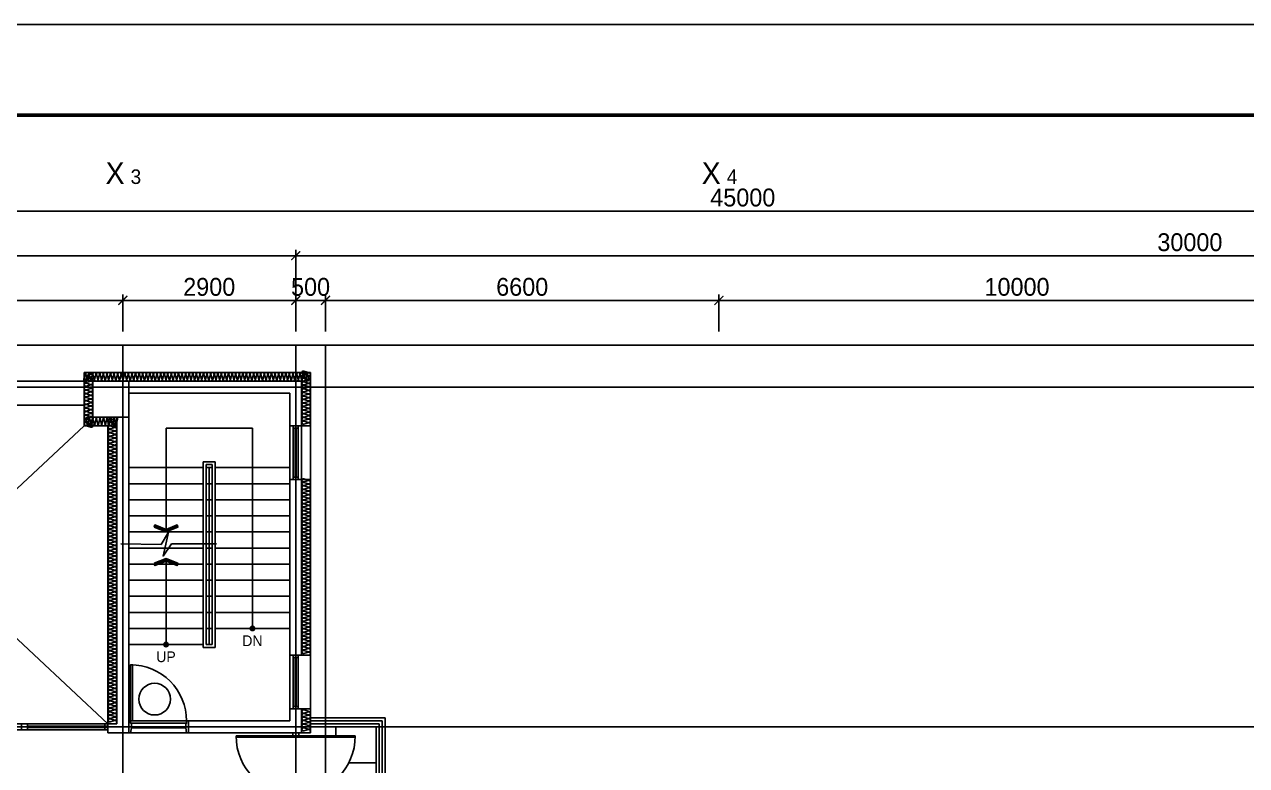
# Model space of a CAD drawing. Header units: millimetres. Extents: x 0 to 199210, y 0 to 94205.
# Drawn here: x 152413 to 172913, y 32107 to 44550 of the extents above; entities that cross this region are included whole.
import ezdxf
from ezdxf.enums import TextEntityAlignment as Align

# ---------------------------------------------------------------- set-up
doc = ezdxf.new("R2010")
doc.units = ezdxf.units.MM
doc.linetypes.add('CEN', pattern=[62, 60, -1, 0, -1])
doc.layers.get('Defpoints').update_dxf_attribs({"color": 142})
for name, color, linetype in [('4', 4, 'Continuous'), ('CEN', 1, 'CEN'), ('COL', 2, 'Continuous'), ('D_TEXT', 7, 'Continuous'), ('DIM', 7, 'Continuous'), ('HAT', 8, 'Continuous'), ('ins', 9, 'Continuous'), ('OPEN', 11, 'Continuous'), ('STAIR', 7, 'Continuous'), ('WID', 4, 'Continuous')]:
    doc.layers.add(name, color=color, linetype=linetype)
doc.layers.add('INVisible', color=165, linetype='Continuous', plot=False)
doc.styles.add('11', font='Dotum.ttf')
doc.styles.add('돋움', font='Dotum.ttf')
doc.dimstyles.new('150', dxfattribs={"dimscale": 50, "dimtxt": 6, "dimasz": 3, "dimexe": 2, "dimexo": 4.5, "dimgap": 1.5, "dimtad": 1, "dimtoh": 1, "dimdec": 0, "dimzin": 0, "dimdsep": 46, "dimtxsty": '11', "dimblk1": 'ARCHTICK', "dimblk2": 'ARCHTICK', "dimsah": 1, "dimcen": 5, "dimclrd": 143, "dimclre": 143, "dimclrt": 7, "dimadec": 0, "dimazin": 0, "dimtfac": 1, "dimtdec": 0, "dimtix": 1, "dimtmove": 2, "dimatfit": 3, "dimldrblk": 'ARCHTICK', "dimfxl": 1, "dimtolj": 1, "dimtzin": 0, "dimlwd": -1, "dimlwe": -1, "dimarcsym": 0})

# ---------------------------------------------------------------- blocks, each defined once
blk = doc.blocks.new('FORM_A3_100')
at = {"color": 8}
blk.add_lwpolyline([(42000, 0), (42000, 29700), (0, 29700), (0, 0)], close=True, dxfattribs=at)
at = {"color": 7, "const_width": 41.7}
blk.add_lwpolyline([(41001, 1016), (41001, 28684), (999, 28684), (999, 1016)], close=True, dxfattribs=at)
blk = doc.blocks.new('arrowx')
at = {"color": 0, "linetype": 'ByBlock'}
blk.add_lwpolyline([(-0.6, -1.5), (-0.88, -1.39), (-0.32, 0), (-0.88, 1.39), (-0.6, 1.5), (0, 0)], close=True, dxfattribs=at)
for points in [[(-0.6, 1.5), (-0.88, 1.39), (0, 0), (-0.32, 0)], [(0, 0), (-0.32, 0), (-0.6, -1.5), (-0.88, -1.39)]]:
    blk.add_solid(points, dxfattribs=at)
blk = doc.blocks.new('_ArchTick')
at = {"color": 0, "linetype": 'ByBlock', "const_width": 0.15}
blk.add_lwpolyline([(-0.5, -0.5), (0.5, 0.5)], dxfattribs=at)
blk = doc.blocks.new('*D179')
at = {"layer": 'Defpoints', "color": 0, "transparency": 16777216}
for p in [(154063, 39917), (141963, 39167), (154063, 39167)]:
    blk.add_point(p, dxfattribs=at)
at = {"layer": 'DIM', "color": 143, "transparency": 16777216}
for p, q in [((141963, 39392), (141963, 40017)), ((154063, 39392), (154063, 40017)), ((141963, 39917), (154063, 39917))]:
    blk.add_line(p, q, dxfattribs=at)
at = {"layer": 'DIM', "color": 143, "transparency": 16777216, "xscale": 150, "yscale": 150, "zscale": 150, "rotation": 180}
blk.add_blockref('_ArchTick', (141963, 39917), dxfattribs=at)
at = {"layer": 'DIM', "color": 143, "transparency": 16777216, "xscale": 150, "yscale": 150, "zscale": 150}
blk.add_blockref('_ArchTick', (154063, 39917), dxfattribs=at)
at = {"layer": 'DIM', "color": 7, "transparency": 16777216, "insert": (148013, 40142), "char_height": 300, "attachment_point": 5, "style": '11'}
blk.add_mtext('\\A1;12100', dxfattribs=at)
blk = doc.blocks.new('*D180')
at = {"layer": 'Defpoints', "color": 0, "transparency": 16777216}
for p in [(156963, 39917), (154063, 39167), (156963, 39167)]:
    blk.add_point(p, dxfattribs=at)
at = {"layer": 'DIM', "color": 143, "transparency": 16777216}
for p, q in [((154063, 39392), (154063, 40017)), ((156963, 39392), (156963, 40017)), ((154063, 39917), (156963, 39917))]:
    blk.add_line(p, q, dxfattribs=at)
at = {"layer": 'DIM', "color": 143, "transparency": 16777216, "xscale": 150, "yscale": 150, "zscale": 150, "rotation": 180}
blk.add_blockref('_ArchTick', (154063, 39917), dxfattribs=at)
at = {"layer": 'DIM', "color": 143, "transparency": 16777216, "xscale": 150, "yscale": 150, "zscale": 150}
blk.add_blockref('_ArchTick', (156963, 39917), dxfattribs=at)
at = {"layer": 'DIM', "color": 7, "transparency": 16777216, "insert": (155513, 40142), "char_height": 300, "attachment_point": 5, "style": '11'}
blk.add_mtext('\\A1;2900', dxfattribs=at)
blk = doc.blocks.new('*D181')
at = {"layer": 'Defpoints', "color": 0, "transparency": 16777216}
for p in [(156963, 40667), (141963, 39167), (156963, 39167)]:
    blk.add_point(p, dxfattribs=at)
at = {"layer": 'DIM', "color": 143, "transparency": 16777216}
for p, q in [((141963, 39392), (141963, 40767)), ((141963, 40667), (156963, 40667)), ((156963, 39392), (156963, 40767))]:
    blk.add_line(p, q, dxfattribs=at)
at = {"layer": 'DIM', "color": 143, "transparency": 16777216, "xscale": 150, "yscale": 150, "zscale": 150, "rotation": 180}
blk.add_blockref('_ArchTick', (141963, 40667), dxfattribs=at)
at = {"layer": 'DIM', "color": 143, "transparency": 16777216, "xscale": 150, "yscale": 150, "zscale": 150}
blk.add_blockref('_ArchTick', (156963, 40667), dxfattribs=at)
at = {"layer": 'DIM', "color": 7, "transparency": 16777216, "insert": (149463, 40892), "char_height": 300, "attachment_point": 5, "style": '11'}
blk.add_mtext('\\A1;15000', dxfattribs=at)
blk = doc.blocks.new('*D182')
at = {"layer": 'Defpoints', "color": 0, "transparency": 16777216}
for p in [(164063, 39917), (157463, 39167), (164063, 39167)]:
    blk.add_point(p, dxfattribs=at)
at = {"layer": 'DIM', "color": 143, "transparency": 16777216}
for p, q in [((157463, 39392), (157463, 40017)), ((164063, 39392), (164063, 40017)), ((157463, 39917), (164063, 39917))]:
    blk.add_line(p, q, dxfattribs=at)
at = {"layer": 'DIM', "color": 143, "transparency": 16777216, "xscale": 150, "yscale": 150, "zscale": 150, "rotation": 180}
blk.add_blockref('_ArchTick', (157463, 39917), dxfattribs=at)
at = {"layer": 'DIM', "color": 143, "transparency": 16777216, "xscale": 150, "yscale": 150, "zscale": 150}
blk.add_blockref('_ArchTick', (164063, 39917), dxfattribs=at)
at = {"layer": 'DIM', "color": 7, "transparency": 16777216, "insert": (160763, 40142), "char_height": 300, "attachment_point": 5, "style": '11'}
blk.add_mtext('\\A1;6600', dxfattribs=at)
blk = doc.blocks.new('*D183')
at = {"layer": 'Defpoints', "color": 0, "transparency": 16777216}
for p in [(174063, 39917), (164063, 39167), (174063, 39167)]:
    blk.add_point(p, dxfattribs=at)
at = {"layer": 'DIM', "color": 143, "transparency": 16777216}
for p, q in [((164063, 39392), (164063, 40017)), ((174063, 39392), (174063, 40017)), ((164063, 39917), (174063, 39917))]:
    blk.add_line(p, q, dxfattribs=at)
at = {"layer": 'DIM', "color": 143, "transparency": 16777216, "xscale": 150, "yscale": 150, "zscale": 150, "rotation": 180}
blk.add_blockref('_ArchTick', (164063, 39917), dxfattribs=at)
at = {"layer": 'DIM', "color": 143, "transparency": 16777216, "xscale": 150, "yscale": 150, "zscale": 150}
blk.add_blockref('_ArchTick', (174063, 39917), dxfattribs=at)
at = {"layer": 'DIM', "color": 7, "transparency": 16777216, "insert": (169063, 40142), "char_height": 300, "attachment_point": 5, "style": '11'}
blk.add_mtext('\\A1;10000', dxfattribs=at)
blk = doc.blocks.new('*D186')
at = {"layer": 'Defpoints', "color": 0, "transparency": 16777216}
for p in [(186963, 40667), (156963, 39167), (186963, 39167)]:
    blk.add_point(p, dxfattribs=at)
at = {"layer": 'DIM', "color": 143, "transparency": 16777216}
for p, q in [((156963, 39392), (156963, 40767)), ((156963, 40667), (186963, 40667)), ((186963, 39392), (186963, 40767))]:
    blk.add_line(p, q, dxfattribs=at)
at = {"layer": 'DIM', "color": 143, "transparency": 16777216, "xscale": 150, "yscale": 150, "zscale": 150, "rotation": 180}
blk.add_blockref('_ArchTick', (156963, 40667), dxfattribs=at)
at = {"layer": 'DIM', "color": 143, "transparency": 16777216, "xscale": 150, "yscale": 150, "zscale": 150}
blk.add_blockref('_ArchTick', (186963, 40667), dxfattribs=at)
at = {"layer": 'DIM', "color": 7, "transparency": 16777216, "insert": (171963, 40892), "char_height": 300, "attachment_point": 5, "style": '11'}
blk.add_mtext('\\A1;30000', dxfattribs=at)
blk = doc.blocks.new('*D187')
at = {"layer": 'Defpoints', "color": 0, "transparency": 16777216}
for p in [(141963, 41417), (141963, 39167), (186963, 39167)]:
    blk.add_point(p, dxfattribs=at)
at = {"layer": 'DIM', "color": 143, "transparency": 16777216}
for p, q in [((141963, 39392), (141963, 41517)), ((186963, 41417), (141963, 41417)), ((186963, 39392), (186963, 41517))]:
    blk.add_line(p, q, dxfattribs=at)
at = {"layer": 'DIM', "color": 143, "transparency": 16777216, "xscale": 150, "yscale": 150, "zscale": 150, "rotation": 180}
blk.add_blockref('_ArchTick', (141963, 41417), dxfattribs=at)
at = {"layer": 'DIM', "color": 143, "transparency": 16777216, "xscale": 150, "yscale": 150, "zscale": 150}
blk.add_blockref('_ArchTick', (186963, 41417), dxfattribs=at)
at = {"layer": 'DIM', "color": 7, "transparency": 16777216, "insert": (164463, 41642), "char_height": 300, "attachment_point": 5, "style": '11'}
blk.add_mtext('\\A1;45000', dxfattribs=at)
blk = doc.blocks.new('*D197')
at = {"layer": 'Defpoints', "color": 0, "transparency": 16777216}
for p in [(156963, 39917), (156963, 39167), (157463, 39167)]:
    blk.add_point(p, dxfattribs=at)
at = {"layer": 'DIM', "color": 143, "transparency": 16777216}
for p, q in [((156963, 39392), (156963, 40017)), ((157463, 39392), (157463, 40017)), ((156963, 39917), (156813, 39917)), ((157463, 39917), (156963, 39917)), ((157463, 39917), (157613, 39917))]:
    blk.add_line(p, q, dxfattribs=at)
at = {"layer": 'DIM', "color": 143, "transparency": 16777216, "xscale": 150, "yscale": 150, "zscale": 150}
blk.add_blockref('_ArchTick', (156963, 39917), dxfattribs=at)
at = {"layer": 'DIM', "color": 143, "transparency": 16777216, "xscale": 150, "yscale": 150, "zscale": 150, "rotation": 180}
blk.add_blockref('_ArchTick', (157463, 39917), dxfattribs=at)
at = {"layer": 'DIM', "color": 7, "transparency": 16777216, "insert": (157213, 40142), "char_height": 300, "attachment_point": 5, "style": '11'}
blk.add_mtext('\\A1;500', dxfattribs=at)
blk = doc.blocks.new('insul1')
blk.add_lwpolyline([(0, 0.25, 1.344031), (0.35, 0.25), (0.2, 0.75, -1.344031), (0.55, 0.75), (0.4, 0.25)], format="xyb")

msp = doc.modelspace()

# ---------------------------------------------------------------- hatches: boundary and pattern name
at = {"layer": 'HAT'}
h = msp.add_hatch(dxfattribs=at)
h.set_pattern_fill('NET,_O', color=256, scale=250)
h.set_pattern_definition([(0, (-328136.95, -1292615.9), (0, 793.75), []), (90, (-328136.95, -1292615.9), (-793.75, 5e-14), [])])
h.paths.add_polyline_path([(157713.2, 31008.9), (157713.2, 30987.1, -0.1467688), (157713.2, 30971.4), (157713.2, 30758.9), (158313.2, 30758.9), (158313.2, 32758.9), (157213.2, 32758.9), (157213.2, 32658.9), (157191.5, 32658.9, -0.1467688), (157175.7, 32658.9), (157063.2, 32658.9), (157013.2, 32658.9), (157013.2, 32608.9), (157963.2, 32608.9, -0.3996375), (157013.2, 31610.1), (157013.2, 31558.9), (157013.2, 31058.9), (157013.2, 31008.9), (157063.2, 31008.9)])

# ---------------------------------------------------------------- linework, layer by layer
for p, q in [((148363.2, 38558.9), (153413.2, 38558.9)), ((148363.2, 38158.9), (153413.2, 38158.9)), ((154788.2, 37773.9), (156238.2, 37773.9)), ((154788.2, 36028.9), (154788.2, 37773.9)), ((156238.2, 34408.9), (156238.2, 37773.9)), ((155413.2, 37108.9), (154163.2, 37108.9)), ((155613.2, 37208.9), (155413.2, 37208.9)), ((155413.2, 34088.9), (155413.2, 37208.9)), ((155563.2, 37158.9), (155463.2, 37158.9)), ((155463.2, 34138.9), (155463.2, 37158.9)), ((155563.2, 37108.9), (155463.2, 37108.9)), ((155513.2, 34138.9), (155513.2, 37108.9)), ((155563.2, 34138.9), (155563.2, 37158.9)), ((155613.2, 34088.9), (155613.2, 37208.9)), ((156863.2, 37108.9), (155613.2, 37108.9)), ((155413.2, 36838.9), (154163.2, 36838.9)), ((155563.2, 36838.9), (155463.2, 36838.9)), ((156863.2, 36838.9), (155613.2, 36838.9)), ((155413.2, 36568.9), (154163.2, 36568.9)), ((155563.2, 36568.9), (155463.2, 36568.9)), ((156863.2, 36568.9), (155613.2, 36568.9)), ((155413.2, 36298.9), (154163.2, 36298.9)), ((155563.2, 36298.9), (155463.2, 36298.9)), ((156863.2, 36298.9), (155613.2, 36298.9)), ((155413.2, 36028.9), (154163.2, 36028.9)), ((155563.2, 36028.9), (155463.2, 36028.9)), ((156863.2, 36028.9), (155613.2, 36028.9)), ((155413.2, 35758.9), (154163.2, 35758.9)), ((155563.2, 35758.9), (155463.2, 35758.9)), ((156863.2, 35758.9), (155613.2, 35758.9)), ((155413.2, 35488.9), (154163.2, 35488.9)), ((154788.2, 34138.9), (154788.2, 35539.7)), ((155563.2, 35488.9), (155463.2, 35488.9)), ((156863.2, 35488.9), (155613.2, 35488.9)), ((155413.2, 35218.9), (154163.2, 35218.9)), ((155563.2, 35218.9), (155463.2, 35218.9)), ((156863.2, 35218.9), (155613.2, 35218.9)), ((155413.2, 34948.9), (154163.2, 34948.9)), ((155563.2, 34948.9), (155463.2, 34948.9)), ((156863.2, 34948.9), (155613.2, 34948.9)), ((155413.2, 34678.9), (154163.2, 34678.9)), ((155563.2, 34678.9), (155463.2, 34678.9)), ((156863.2, 34678.9), (155613.2, 34678.9)), ((155413.2, 34408.9), (154163.2, 34408.9)), ((155563.2, 34408.9), (155463.2, 34408.9)), ((156863.2, 34408.9), (155613.2, 34408.9)), ((155413.2, 34138.9), (154163.2, 34138.9)), ((155613.2, 34088.9), (155413.2, 34088.9)), ((155563.2, 34138.9), (155463.2, 34138.9)), ((157213.2, 32908.9), (158463.2, 32908.9)), ((157213.2, 32858.9), (158413.2, 32858.9)), ((157213.2, 32808.9), (158363.2, 32808.9)), ((158363.2, 32808.9), (158363.2, 30708.9)), ((158413.2, 32858.9), (158413.2, 30658.9)), ((158463.2, 32908.9), (158463.2, 30608.9)), ((157213.2, 32758.9), (158313.2, 32758.9)), ((158313.2, 32758.9), (158313.2, 30758.9))]:
    msp.add_line(p, q)
msp.add_circle((154597.1, 33222.3), 266)
at = {"layer": '4'}
for p, q in [((153413.2, 38708.9), (153413.2, 37808.9)), ((153413.2, 38708.9), (157213.2, 38708.9)), ((157213.2, 38708.9), (157213.2, 37808.9)), ((153413.2, 37808.9), (153813.2, 37808.9)), ((153813.2, 37808.9), (153813.2, 32808.9)), ((153813.2, 37808.9), (153813.2, 32808.9)), ((157063.2, 37808.9), (157213.2, 37808.9)), ((157213.2, 33958.9), (157213.2, 37808.9)), ((157063.2, 36908.9), (157213.2, 36908.9)), ((157063.2, 33958.9), (157213.2, 33958.9)), ((157063.2, 33058.9), (157213.2, 33058.9)), ((157213.2, 33058.9), (157213.2, 32658.9)), ((157063.2, 32658.9), (157213.2, 32658.9))]:
    msp.add_line(p, q, dxfattribs=at)
at = {"layer": 'CEN'}
for p, q in [((154063.2, 39166.8), (154063.2, 24758.9)), ((156963.2, 39166.8), (156963.2, 30758.9)), ((157463.2, 39166.8), (157463.2, 24858.9)), ((140920, 38458.9), (189789.1, 38458.9)), ((141863.2, 32758.9), (189789.1, 32758.9)), ((154063.2, 32758.9), (156963.2, 32758.9))]:
    msp.add_line(p, q, dxfattribs=at)
at = {"layer": 'COL'}
for p, q in [((157063.2, 38558.9), (154163.2, 38558.9)), ((157063.2, 38558.9), (157063.2, 37808.9)), ((154163.2, 38358.9), (156863.2, 38358.9)), ((156863.2, 38358.9), (156863.2, 37808.9)), ((153963.2, 37958.9), (153963.2, 32808.9)), ((154163.2, 37958.9), (154163.2, 32658.9)), ((157063.2, 37808.9), (156863.2, 37808.9)), ((156863.2, 36908.9), (156863.2, 33958.9)), ((157063.2, 36908.9), (156863.2, 36908.9)), ((157063.2, 36908.9), (157063.2, 33958.9)), ((157063.2, 33958.9), (156863.2, 33958.9)), ((156863.2, 33058.9), (156863.2, 32858.9)), ((157063.2, 33058.9), (156863.2, 33058.9)), ((157063.2, 33058.9), (157063.2, 32658.9)), ((153813.2, 32808.9), (153963.2, 32808.9)), ((153813.2, 32658.9), (153813.2, 32808.9)), ((155163.2, 32858.9), (156863.2, 32858.9)), ((155163.2, 32858.9), (155163.2, 32658.9)), ((153813.2, 32658.9), (154163.2, 32658.9)), ((155163.2, 32658.9), (157063.2, 32658.9))]:
    msp.add_line(p, q, dxfattribs=at)
msp.add_lwpolyline([(153563.2, 38558.9), (153563.2, 37958.9), (154163.2, 37958.9), (154163.2, 38558.9), (153563.2, 38558.9)], dxfattribs=at)
at = {"layer": 'INVisible'}
for points in [[(192039.1, 3145.3), (138670, 3145.3), (138670, 41416.8), (192039.1, 41416.8)], [(191289.1, 3895.3), (139420, 3895.3), (139420, 40666.8), (191289.1, 40666.8)], [(190539.1, 4645.3), (140170, 4645.3), (140170, 39916.8), (190539.1, 39916.8)], [(189789.1, 5395.3), (140920, 5395.3), (140920, 39166.8), (189789.1, 39166.8)]]:
    msp.add_lwpolyline(points, close=True, dxfattribs=at)
at = {"layer": 'OPEN'}
for p, q in [((148313.2, 37958.9), (153813.2, 32808.9)), ((148213.2, 32958.9), (153413.2, 37808.9))]:
    msp.add_line(p, q, dxfattribs=at)
at = {"layer": 'STAIR', "color": 7, "linetype": 'Continuous'}
msp.add_lwpolyline([(154027.8, 35830.4), (154704.9, 35818.2), (154830.3, 36023.9), (154739.1, 35624.2), (154880.5, 35831), (155634.7, 35830.3)], dxfattribs=at)
at = {"layer": 'STAIR', "color": 7, "linetype": 'Continuous', "const_width": 50}
for points in [[(156238.2, 34383.9, -1), (156238.2, 34433.9, -1)], [(154788.2, 34113.9, -1), (154788.2, 34163.9, -1)]]:
    msp.add_lwpolyline(points, format="xyb", close=True, dxfattribs=at)
at = {"layer": 'WID'}
for p, q in [((156863.2, 37808.9), (156863.2, 36908.9)), ((157063.2, 37808.9), (157063.2, 36908.9)), ((156863.2, 33958.9), (156863.2, 33058.9)), ((157213.2, 33958.9), (157213.2, 33058.9)), ((154193.2, 32858.9), (155133.2, 32858.9)), ((154208.2, 32818.9), (155118.2, 32818.9)), ((154193.2, 32658.9), (155133.2, 32658.9)), ((154208.2, 32738.9), (155118.2, 32738.9)), ((155963.2, 32608.9), (157013.2, 32608.9)), ((156913.2, 32658.9), (157013.2, 32658.9)), ((156913.2, 32658.9), (157013.2, 32658.9)), ((156913.2, 32658.9), (156913.2, 32608.9)), ((157963.2, 32608.9), (156913.2, 32608.9)), ((157013.2, 32658.9), (157013.2, 32608.9)), ((155963.5, 32583.9), (157962.9, 32583.9)), ((157962.9, 32583.9), (156963.2, 32583.9))]:
    msp.add_line(p, q, dxfattribs=at)
at = {"layer": 'WID', "color": 4}
for p, q in [((156923.2, 36948.9), (156923.2, 37768.9)), ((156957.2, 36948.9), (156957.2, 37768.9)), ((156969.2, 36948.9), (156969.2, 37768.9)), ((157003.2, 36948.9), (157003.2, 37768.9)), ((156923.2, 33098.9), (156923.2, 33918.9)), ((156957.2, 33098.9), (156957.2, 33918.9)), ((156969.2, 33098.9), (156969.2, 33918.9)), ((157003.2, 33098.9), (157003.2, 33918.9)), ((141863.2, 32808.9), (153813.2, 32808.9)), ((141863.2, 32708.9), (153813.2, 32708.9)), ((152463.2, 32768.9), (153813.2, 32768.9)), ((152463.2, 32748.9), (153813.2, 32748.9))]:
    msp.add_line(p, q, dxfattribs=at)
for points in [[(156948.2, 37808.9), (156923.2, 37808.9), (156923.2, 37768.9), (157003.2, 37768.9), (157003.2, 37808.9), (156978.2, 37808.9)], [(156948.2, 36908.9), (156923.2, 36908.9), (156923.2, 36948.9), (157003.2, 36948.9), (157003.2, 36908.9), (156978.2, 36908.9)], [(156948.2, 33958.9), (156923.2, 33958.9), (156923.2, 33918.9), (157003.2, 33918.9), (157003.2, 33958.9), (156978.2, 33958.9)], [(156948.2, 33058.9), (156923.2, 33058.9), (156923.2, 33098.9), (157003.2, 33098.9), (157003.2, 33058.9), (156978.2, 33058.9)], [(152363.2, 32808.9), (152463.2, 32808.9), (152463.2, 32708.9), (152363.2, 32708.9), (152363.2, 32808.9), (152363.2, 32808.9)], [(153813.2, 32773.9), (153813.2, 32808.9), (153763.2, 32808.9), (153763.2, 32708.9), (153813.2, 32708.9), (153813.2, 32743.9)]]:
    msp.add_lwpolyline(points, dxfattribs=at)
at = {"layer": 'WID'}
msp.add_lwpolyline([(154193.2, 32858.9), (154193.2, 33798.9, -0.4142136), (155133.2, 32858.9, -0.4142136)], format="xyb", dxfattribs=at)
msp.add_lwpolyline([(154193.2, 32858.9), (154228.2, 32858.9), (154228.2, 33798.9), (154193.2, 33798.9)], dxfattribs=at)
for points in [[(154163.2, 32858.9), (154193.2, 32858.9), (154193.2, 32818.9), (154208.2, 32818.9), (154208.2, 32738.9), (154193.2, 32658.9), (154163.2, 32658.9)], [(155163.2, 32858.9), (155133.2, 32858.9), (155133.2, 32818.9), (155118.2, 32818.9), (155118.2, 32738.9), (155133.2, 32658.9), (155163.2, 32658.9)]]:
    msp.add_lwpolyline(points, close=True, dxfattribs=at)
msp.add_arc((156963.2, 32608.9), 1000, 180, 0, dxfattribs=at)

# ---------------------------------------------------------------- block references
at = {"xscale": 1.499999999961756, "yscale": 1.499999999961756, "zscale": 1.499999999961756}
msp.add_blockref('FORM_A3_100', (136210.5, 0), dxfattribs=at)
at = {"layer": 'ins', "xscale": 150, "yscale": 150, "zscale": 150, "row_count": 1, "row_spacing": 0, "column_spacing": 60}
for p, rotation, column_count in [((157213.2, 38708.9), 180, 63), ((153413.2, 38708.9), 270, 15), ((157213.2, 37808.9), 90, 15), ((153963.2, 32808.9), 90, 85), ((157213.2, 33958.9), 90, 49), ((157213.2, 32658.9), 90, 6)]:
    msp.add_blockref('insul1', p, dxfattribs=dict(at, rotation=rotation, column_count=column_count))
at = {"layer": 'ins', "xscale": 150, "yscale": 150, "zscale": 150, "row_count": 1, "column_count": 9, "row_spacing": 0, "column_spacing": 60}
msp.add_blockref('insul1', (153413.2, 37808.9), dxfattribs=at)
at = {"layer": 'STAIR', "color": 7, "linetype": 'Continuous', "yscale": 133.1000000005588, "rotation": 270}
for p, xscale, zscale in [((154788.2, 36028.9), 133.1000000005588, 133.1000000005588), ((154788.2, 35582.7), -133.1000000005588, 133.1000000000001)]:
    msp.add_blockref('arrowx', p, dxfattribs=dict(at, xscale=xscale, zscale=zscale))

# ---------------------------------------------------------------- texts
at = {"color": 3, "linetype": 'ByBlock', "style": '돋움'}
for tag, text, height, p in [('X', 'X', 365.6, (153933.2, 42054.3)), ('X', 'X', 365.6, (163933.2, 42054.3)), ('3', '1', 243.8, (154282.6, 41993.3)), ('4', '1', 243.8, (164282.6, 41993.3))]:
    msp.add_attdef(tag, text=text, height=height, dxfattribs=at).set_placement(p, align=Align.MIDDLE_CENTER)
at = {"layer": 'D_TEXT', "style": '돋움'}
for s, p in [('DN', (156237.4, 34202.5)), ('UP', (154787.4, 33932.5))]:
    msp.add_text(s, height=180, dxfattribs=at).set_placement(p, align=Align.MIDDLE)

# ---------------------------------------------------------------- dimensions: what is measured, and where the dimension line sits
at = {"layer": 'DIM'}
for base, p1, p2, picture, middle in [((141963.2, 41416.8), (186963.2, 39166.8), (141963.2, 39166.8), '*D187', (164463.2, 41642)), ((156963.2, 40666.8), (141963.2, 39166.8), (156963.2, 39166.8), '*D181', (149463.2, 40892)), ((186963.2, 40666.8), (156963.2, 39166.8), (186963.2, 39166.8), '*D186', (171963.2, 40892)), ((154063.2, 39916.8), (141963.2, 39166.8), (154063.2, 39166.8), '*D179', (148013.2, 40142)), ((156963.2, 39916.8), (154063.2, 39166.8), (156963.2, 39166.8), '*D180', (155513.2, 40142)), ((164063.2, 39916.8), (157463.2, 39166.8), (164063.2, 39166.8), '*D182', (160763.2, 40142)), ((174063.2, 39916.8), (164063.2, 39166.8), (174063.2, 39166.8), '*D183', (169063.2, 40142))]:
    dim = msp.add_linear_dim(base=base, p1=p1, p2=p2, dimstyle='150', override={"dimscale": 50}, dxfattribs=at)
    dim.commit()
    dim.dimension.update_dxf_attribs({"geometry": picture, "text_midpoint": middle})
dim = msp.add_linear_dim(base=(156963.2, 39916.8), p1=(157463.2, 39166.8), p2=(156963.2, 39166.8), dimstyle='150', dxfattribs=at)
dim.commit()
dim.dimension.update_dxf_attribs({"geometry": '*D197', "text_midpoint": (157213.2, 40142)})

doc.saveas('drawing.dxf')
